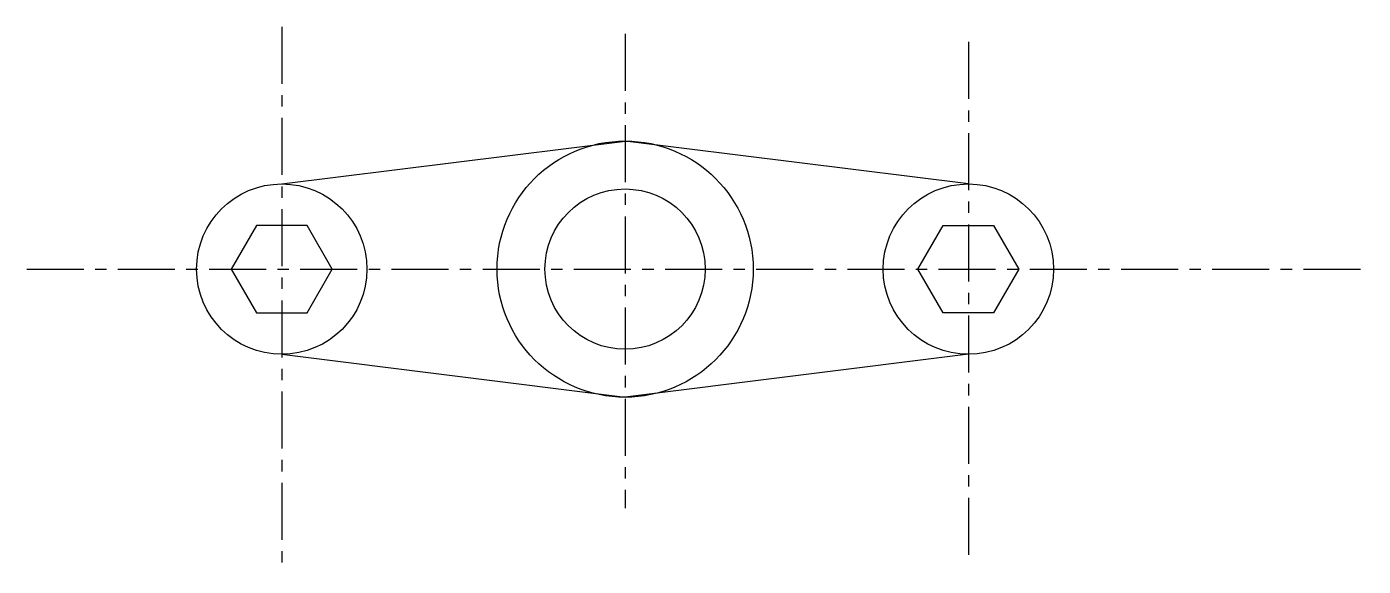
# Model space of a CAD drawing. Header units: millimetres. Extents: x 903 to 1647, y 331 to 632.
import ezdxf

# ---------------------------------------------------------------- set-up
doc = ezdxf.new("R2010")
doc.units = ezdxf.units.MM
doc.linetypes.add('CENTER', pattern=[50.8, 31.75, -6.35, 6.35, -6.35])
doc.layers.add('点画线', color=1, linetype='CENTER')
doc.layers.add('粗实线', color=7, linetype='Continuous')

msp = doc.modelspace()

# ---------------------------------------------------------------- linework, layer by layer
for p, q in [((1044.66, 544.08), (1235.9, 567.97)), ((1044.66, 449.17), (1235.9, 425.28))]:
    msp.add_line(p, q)
at = {"layer": '点画线'}
for p, q in [((1044.66, 631.64), (1044.66, 331.12)), ((1235.9, 627.61), (1235.9, 363.46)), ((1427.14, 623.17), (1427.14, 336.66)), ((902.57, 496.63), (1647.1, 496.63))]:
    msp.add_line(p, q, dxfattribs=at)
at = {"layer": '粗实线'}
for p, q in [((1427.14, 544.08), (1235.9, 567.97)), ((1427.14, 449.17), (1235.9, 425.28))]:
    msp.add_line(p, q, dxfattribs=at)
for points in [[(1072.78, 496.63), (1058.72, 520.98), (1030.59, 520.98), (1016.53, 496.63), (1030.59, 472.27), (1058.72, 472.27)], [(1399.01, 496.63), (1413.08, 520.98), (1441.2, 520.98), (1455.26, 496.63), (1441.2, 472.27), (1413.08, 472.27)]]:
    msp.add_lwpolyline(points, close=True, dxfattribs=at)
for centre, radius in [((1235.9, 496.63), 71.34), ((1044.66, 496.63), 47.46), ((1427.14, 496.63), 47.46), ((1235.9, 496.63), 44.65)]:
    msp.add_circle(centre, radius, dxfattribs=at)

doc.saveas('drawing.dxf')
